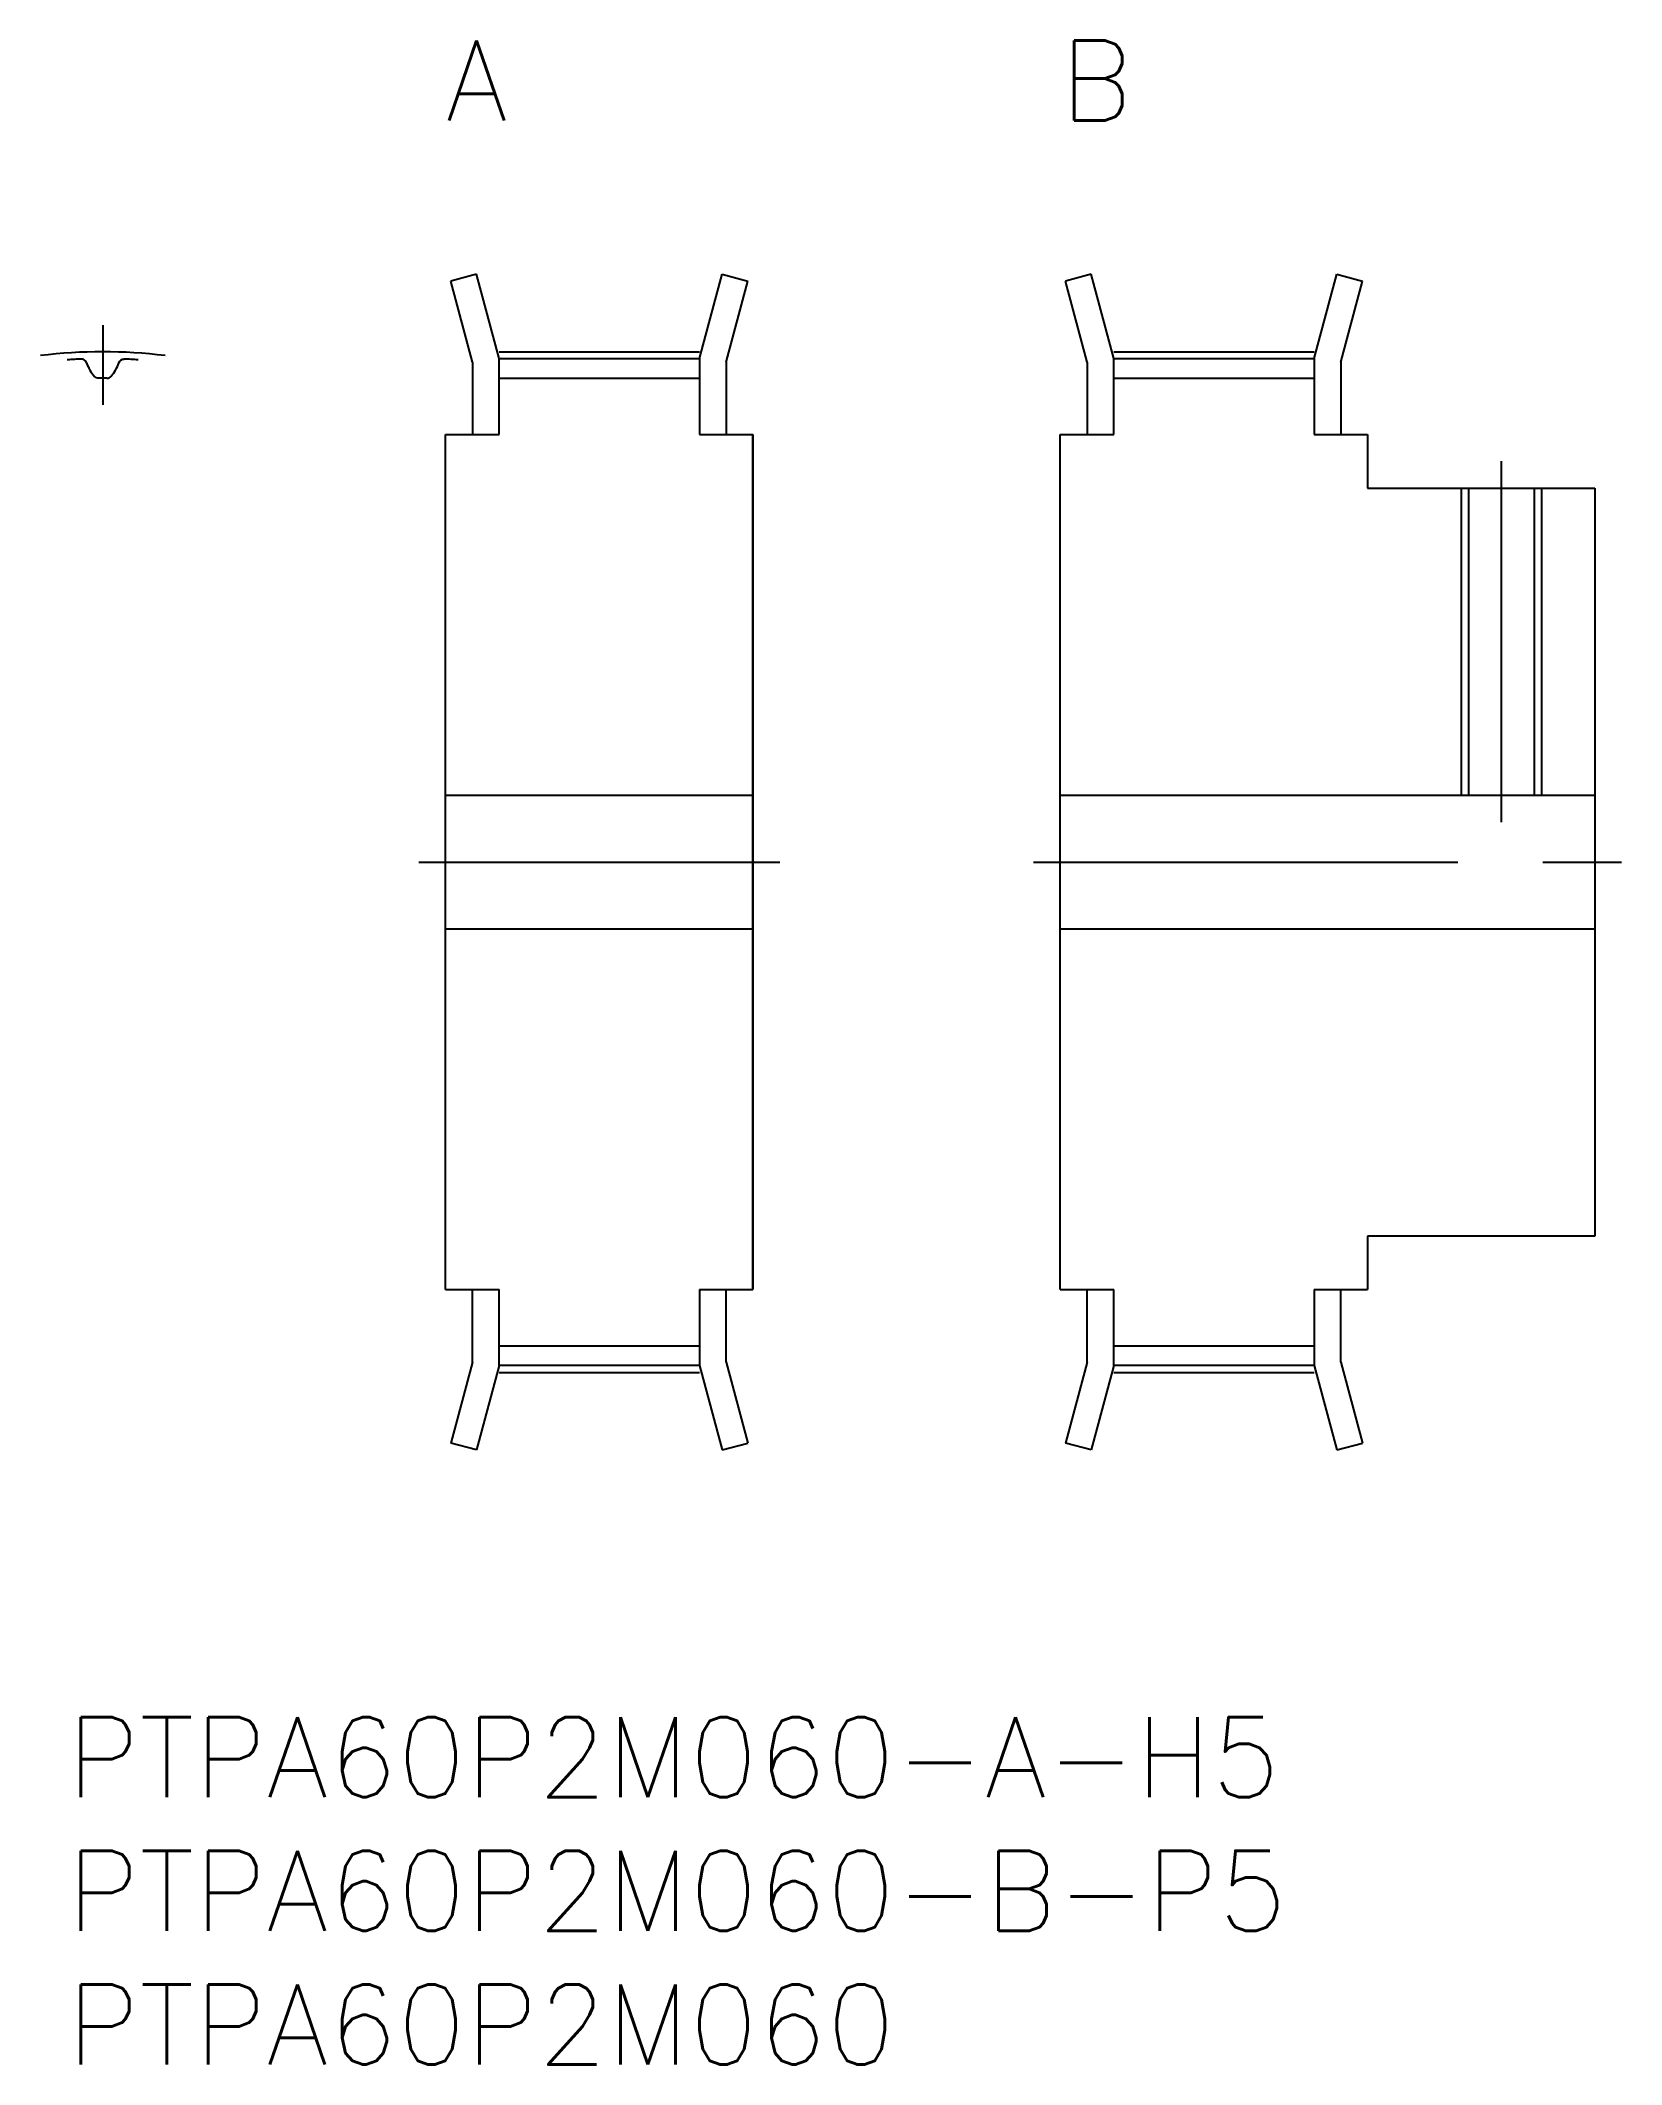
# Model space of a CAD drawing. Extents: x -1 to 58.2, y -13 to 62.7.
import ezdxf

# ---------------------------------------------------------------- set-up
doc = ezdxf.new("R2010")
doc.units = 0
doc.header["$LTSCALE"] = 0.5
doc.linetypes.add('CENTER', pattern=[50.8, 31.75, -6.35, 6.35, -6.35])
for name, color, linetype in [('MSM_CENTER', 1, 'CENTER'), ('MSM_CONTINUOUS', 7, 'CONTINUOUS'), ('MSM_NARROW', 5, 'CONTINUOUS'), ('MSM_PART_NUMBER', 7, 'CONTINUOUS')]:
    doc.layers.add(name, color=color, linetype=linetype)
doc.styles.get("Standard").update_dxf_attribs({"font": 'txt.shx', "height": 3, "bigfont": 'bigfont.shx'})

# ---------------------------------------------------------------- blocks, each defined once
blk = doc.blocks.new('*U105')
at = {"layer": 'MSM_PART_NUMBER'}
blk.add_text('PTPA60P2M060-A-H5', height=3, dxfattribs=at).set_placement((0, -3))
blk = doc.blocks.new('*U106')
at = {"layer": 'MSM_PART_NUMBER'}
blk.add_text('PTPA60P2M060-B-P5', height=3, dxfattribs=at).set_placement((0, -8))
blk = doc.blocks.new('*U107')
at = {"layer": 'MSM_PART_NUMBER'}
blk.add_text('PTPA60P2M060', height=3, dxfattribs=at).set_placement((0, -13))
blk = doc.blocks.new('*U108')
at = {"layer": 'MSM_PART_NUMBER'}
blk.add_text('A', height=3, dxfattribs=at).set_placement((14.16, 59.75))
blk = doc.blocks.new('*U109')
at = {"layer": 'MSM_PART_NUMBER'}
blk.add_text('B', height=3, dxfattribs=at).set_placement((37.160001, 59.75))

msp = doc.modelspace()

# ---------------------------------------------------------------- linework, layer by layer
at = {"layer": 'MSM_CENTER'}
for p, q in [((1.33, 52.1), (1.33, 49.115)), ((16.16, 51.1), (23.66, 51.1)), ((39.16, 51.1), (46.66, 51.1)), ((53.66, 47), (53.66, 33.5)), ((13.16, 32), (26.66, 32)), ((36.16, 32), (58.16, 32)), ((16.16, 12.9), (23.66, 12.9)), ((39.16, 12.9), (46.66, 12.9))]:
    msp.add_line(p, q, dxfattribs=at)
msp.add_arc((1.33, 32), 19.1, 82.99306, 97.00694, dxfattribs=at)
at = {"layer": 'MSM_CONTINUOUS'}
for p, q in [((15.315, 54), (14.349, 53.741)), ((16.16, 50.845), (15.315, 54)), ((23.66, 50.845), (24.505, 54)), ((24.505, 54), (25.471, 53.741)), ((38.315, 54), (37.349, 53.741)), ((39.16, 50.845), (38.315, 54)), ((46.66, 50.845), (47.505, 54)), ((47.505, 54), (48.471, 53.741)), ((15.16, 50.713), (14.349, 53.741)), ((24.66, 50.713), (25.471, 53.741)), ((38.16, 50.713), (37.349, 53.741)), ((47.66, 50.713), (48.471, 53.741)), ((16.16, 50.845), (23.66, 50.845)), ((16.16, 48), (16.16, 50.845)), ((23.66, 50.845), (23.66, 48)), ((39.16, 50.845), (46.66, 50.845)), ((39.16, 48), (39.16, 50.845)), ((46.66, 50.845), (46.66, 48)), ((15.16, 50.713), (15.16, 48)), ((16.16, 50.115), (23.66, 50.115)), ((24.66, 50.713), (24.66, 48)), ((38.16, 50.713), (38.16, 48)), ((39.16, 50.115), (46.66, 50.115)), ((47.66, 50.713), (47.66, 48)), ((14.16, 48), (16.16, 48)), ((14.16, 16), (14.16, 48)), ((23.66, 48), (25.66, 48)), ((25.66, 48), (25.66, 16)), ((25.66, 16), (25.66, 48)), ((37.16, 16), (37.16, 48)), ((37.16, 48), (39.16, 48)), ((46.66, 48), (48.66, 48)), ((48.66, 48), (48.66, 46)), ((48.66, 46), (57.16, 46)), ((52.431, 46), (52.431, 34.5)), ((54.89, 46), (54.89, 34.5)), ((57.16, 46), (57.16, 18)), ((14.16, 34.5), (25.66, 34.5)), ((37.16, 34.5), (57.16, 34.5)), ((14.16, 29.5), (25.66, 29.5)), ((37.16, 29.5), (57.16, 29.5)), ((57.16, 18), (48.66, 18)), ((48.66, 18), (48.66, 16)), ((14.16, 16), (16.16, 16)), ((15.16, 13.287), (15.16, 16)), ((16.16, 13.155), (16.16, 16)), ((23.66, 16), (23.66, 13.155)), ((23.66, 16), (25.66, 16)), ((24.66, 13.287), (24.66, 16)), ((37.16, 16), (39.16, 16)), ((38.16, 13.287), (38.16, 16)), ((39.16, 13.155), (39.16, 16)), ((46.66, 16), (46.66, 13.155)), ((46.66, 16), (48.66, 16)), ((47.66, 13.287), (47.66, 16)), ((23.66, 13.885), (16.16, 13.885)), ((46.66, 13.885), (39.16, 13.885)), ((15.16, 13.287), (14.349, 10.259)), ((16.16, 13.155), (15.315, 10)), ((23.66, 13.155), (16.16, 13.155)), ((23.66, 13.155), (24.505, 10)), ((24.66, 13.287), (25.471, 10.259)), ((38.16, 13.287), (37.349, 10.259)), ((39.16, 13.155), (38.315, 10)), ((46.66, 13.155), (39.16, 13.155)), ((46.66, 13.155), (47.505, 10)), ((47.66, 13.287), (48.471, 10.259)), ((15.315, 10), (14.349, 10.259)), ((24.505, 10), (25.471, 10.259)), ((38.315, 10), (37.349, 10.259)), ((47.505, 10), (48.471, 10.259))]:
    msp.add_line(p, q, dxfattribs=at)
for centre, radius, start, end in [((1.33, 32), 18.845, 92.41511, 94.04706), ((0.536, 50.628), 0.2, 17.51019, 92.44101), ((1.33, 32), 18.845, 85.95294, 87.58489), ((1.995, 51.088), 1.33, 197.51019, 223.23931), ((1.33, 32), 18.115, 89.49961, 90.49492), ((1.488, 50.314), 0.2, 269.50508, 316.76069), ((0.665, 51.088), 1.33, 316.76069, 342.48981)]:
    msp.add_arc(centre, radius, start, end, dxfattribs=at)
at = {"layer": 'MSM_CONTINUOUS', "extrusion": (0, 0, -1)}
for centre, start, end in [((-2.124, 50.628), 17.51019, 92.44101), ((-1.172, 50.314), 269.50508, 316.76069)]:
    msp.add_arc(centre, 0.2, start, end, dxfattribs=at)
at = {"layer": 'MSM_NARROW'}
for p, q in [((52.16, 46), (52.16, 34.5)), ((55.16, 46), (55.16, 34.5))]:
    msp.add_line(p, q, dxfattribs=at)

# ---------------------------------------------------------------- block references
at = {"layer": 'MSM_CONTINUOUS'}
for name in ['*U108', '*U109', '*U105', '*U106', '*U107']:
    msp.add_blockref(name, (0, 0), dxfattribs=at)

doc.saveas('drawing.dxf')
